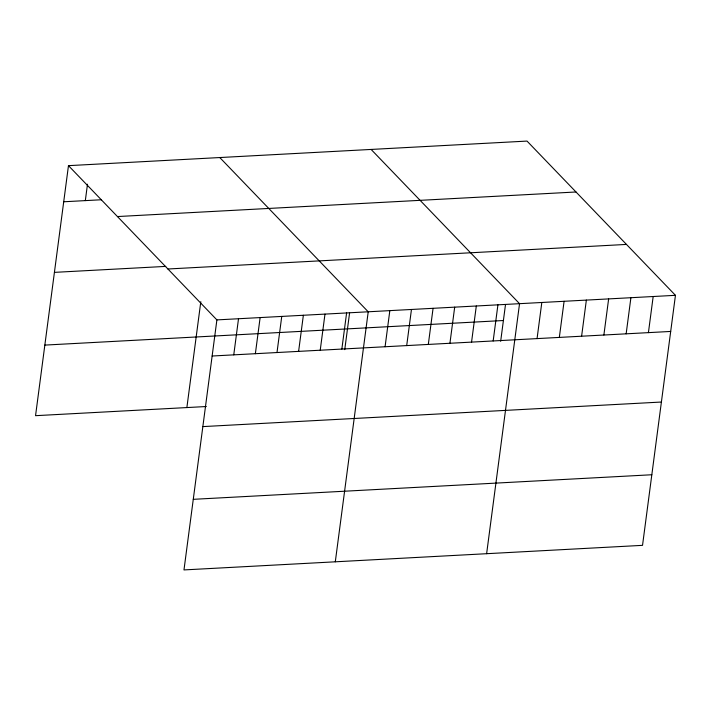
<?xml version="1.0" encoding="UTF-8"?>
<svg xmlns="http://www.w3.org/2000/svg" width="711" height="711" viewBox="0 0 711 711"><rect width="100%" height="100%" fill="white"/><g stroke="black" fill="none" stroke-linecap="round" stroke-linejoin="round"><path stroke-width="1.07" d="M68.469 165.654L216.891 319.897L183.98 569.92L642.531 545.346L675.45 295.323L527.02 141.08L68.469 165.654L35.55 415.677L206.332 406.523M85.329 200.618L87.489 184.202M186.877 407.563L200.813 301.686M233.759 354.86L238.514 318.741M255.373 353.696L260.128 317.577M276.997 352.54L281.752 316.422M298.611 351.385L303.366 315.266M320.226 350.221L324.98 314.102M341.849 349.065L346.604 312.947M344.755 349.634L349.599 312.831M335.299 561.806L368.218 311.791L219.788 157.549M385.078 346.746L389.832 310.627M406.701 345.59L411.456 309.472M428.315 344.435L433.07 308.316M449.93 343.271L454.685 307.152M471.553 342.115L476.308 305.997M493.167 340.96L497.922 304.841M500.668 341.28L505.512 304.477M486.626 553.7L519.545 303.677L371.115 149.443M537.063 338.605L541.818 302.486M559.335 337.414L564.09 301.295M581.607 336.214L586.362 300.095M603.879 335.023L608.634 298.904M626.151 333.832L630.906 297.713M648.423 332.641L653.178 296.523M63.714 201.773L101.54 199.747M117.448 216.553L575.999 191.988M54.418 272.366L165.752 266.394M167.912 268.998L626.471 244.424M216.891 319.897L675.45 295.323M44.846 345.093L503.397 320.519M212.136 356.015L670.695 331.442M202.848 426.6L661.399 402.035M193.276 499.326L651.827 474.752"/></g></svg>
